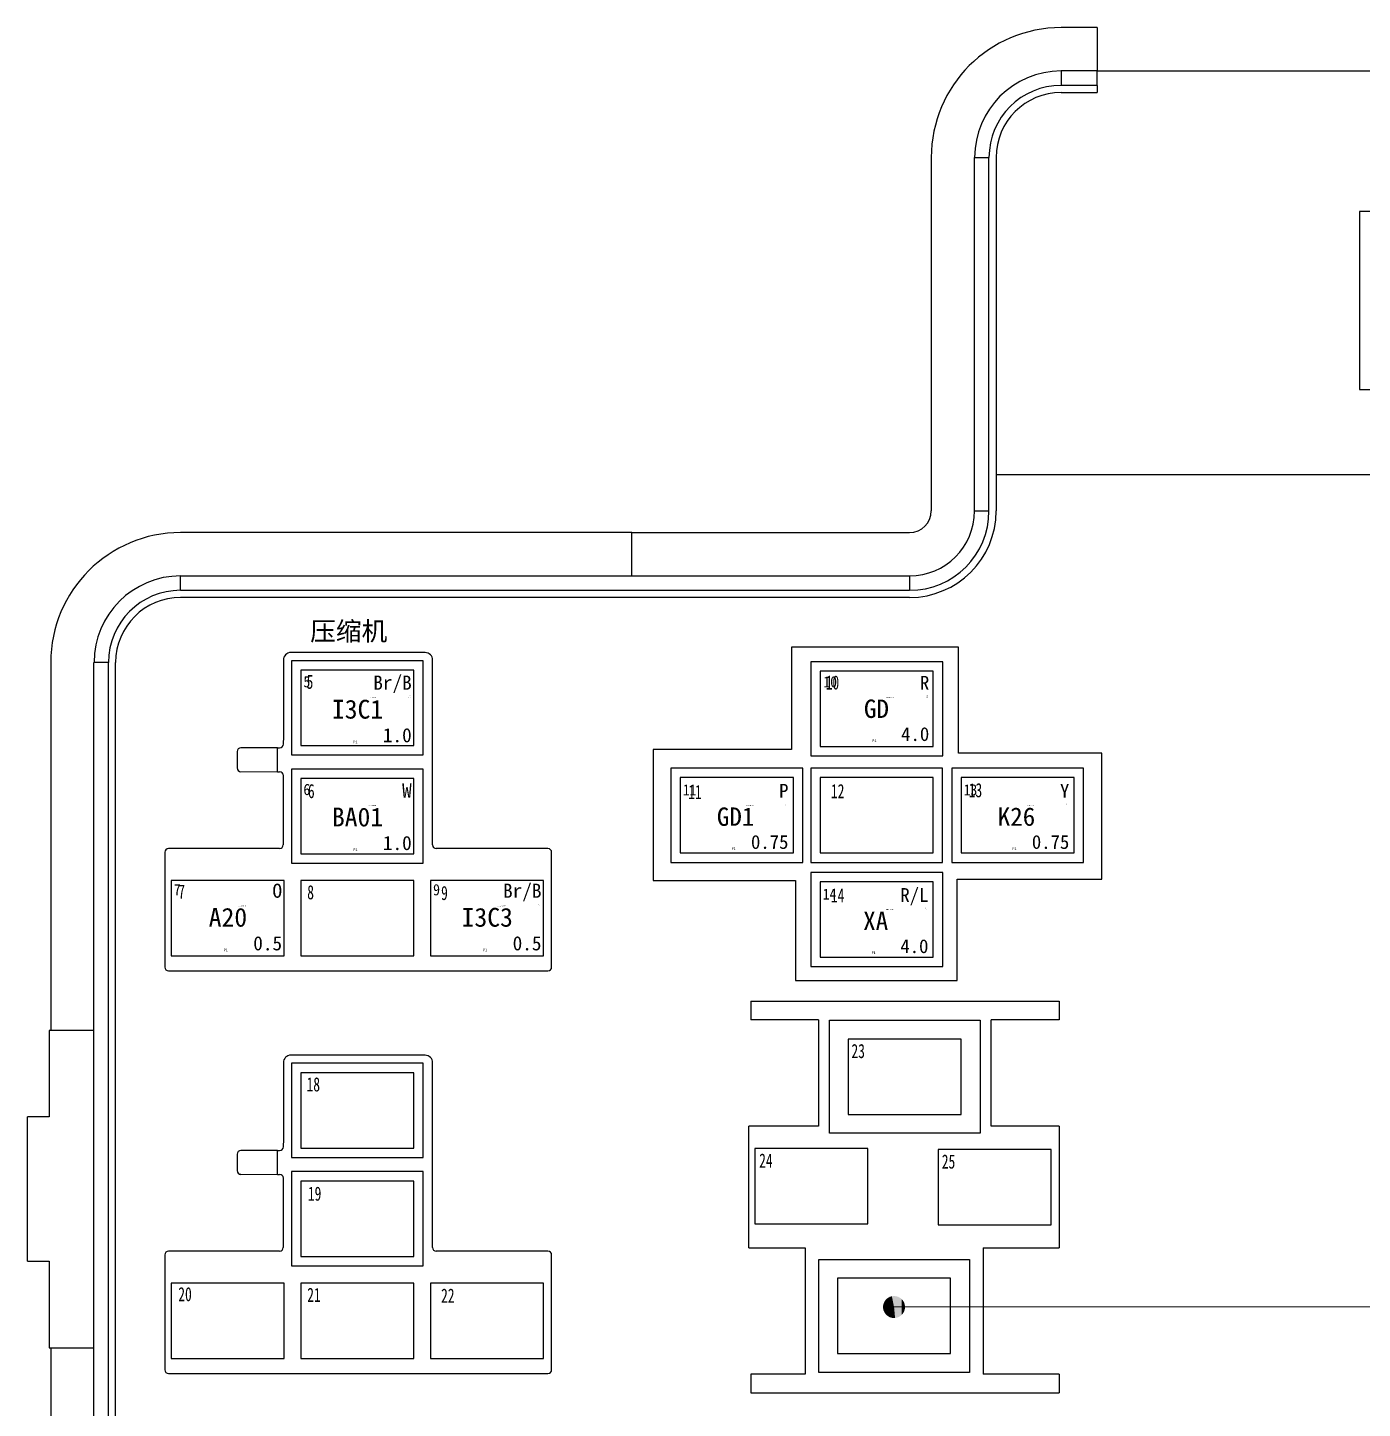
# Model space of a CAD drawing. Header units: millimetres. Extents: x -2653 to 6698, y -4403 to -42.
# Drawn here: x -1394.7 to -1253, y -750.1 to -603.4 of the extents above; entities that cross this region are included whole.
import ezdxf
from ezdxf.enums import TextEntityAlignment as Align

# ---------------------------------------------------------------- set-up
doc = ezdxf.new("R2010")
doc.units = ezdxf.units.MM
doc.header["$MEASUREMENT"] = 0
doc.layers.add('文字', color=3, linetype='Continuous')
doc.layers.add('轮廓线', color=7, linetype='Continuous')
for name, color, linetype, plot in [('隐藏-剥皮长度', 2, 'Continuous', False), ('隐藏-加余量', 1, 'Continuous', False), ('隐藏-备注', 1, 'Continuous', False), ('隐藏-孔位', 1, 'Continuous', False), ('隐藏-对应端子', 2, 'Continuous', False), ('隐藏-规格', 1, 'Continuous', False), ('隐藏-辅助信息', 3, 'Continuous', False), ('隐藏-防水栓', 2, 'Continuous', False)]:
    doc.layers.add(name, color=color, linetype=linetype, plot=plot)
doc.styles.add('CL', font='', dxfattribs={"height": 2})
doc.styles.get("Standard").update_dxf_attribs({"font": 'txt', "bigfont": 'gbcbig.shx'})
doc.styles.add('灯泡', font='', dxfattribs={"width": 0.7})
doc.styles.get('CL').set_extended_font_data('SimSun')
doc.styles.get('灯泡').set_extended_font_data('NSimSun')

# ---------------------------------------------------------------- blocks, each defined once
blk = doc.blocks.new('BX22012-1成')
at = {"color": 0, "lineweight": -3, "ltscale": 0.084459}
for p, q in [((961.03, 297.79), (957.2, 297.79)), ((961.03, 293.2), (957.2, 293.2)), ((961.03, 291.66), (957.2, 291.66)), ((957.2, 290.9), (961.03, 290.9))]:
    blk.add_line(p, q, dxfattribs=at)
at = {"color": 0, "lineweight": -3, "ltscale": 0.101352}
for p, q in [((961.03, 297.79), (961.03, 293.2)), ((911.61, 239.56), (911.61, 244.16))]:
    blk.add_line(p, q, dxfattribs=at)
at = {"color": 0, "lineweight": -3, "ltscale": 0.033783}
for p, q in [((957.2, 293.2), (957.2, 291.66)), ((961.03, 291.66), (961.03, 293.2)), ((863.72, 238.03), (863.72, 239.56)), ((941.11, 239.56), (941.11, 238.03))]:
    blk.add_line(p, q, dxfattribs=at)
at = {"color": 0, "lineweight": -3}
for p, q in [((961.03, 293.2), (1046.84, 293.2)), ((943.4, 284), (943.4, 246.46)), ((948, 246.46), (948, 284)), ((949.53, 246.46), (949.53, 284)), ((950.3, 284), (950.3, 246.46)), ((1124.63, 250.31), (950.3, 250.31)), ((903.94, 244.16), (863.72, 244.16)), ((911.61, 244.16), (941.11, 244.16)), ((863.72, 239.56), (941.11, 239.56)), ((863.72, 238.03), (941.11, 238.03)), ((941.11, 237.26), (863.72, 237.26)), ((849.93, 230.37), (849.93, 191.29)), ((854.52, 76.12), (854.52, 230.37)), ((856.06, 76.12), (856.06, 230.37)), ((856.82, 76.12), (856.82, 230.37)), ((862.44, 197.62), (902.72, 197.61)), ((924.24, 194.39), (956.98, 194.39)), ((1080.01, 161.99), (939.46, 161.91)), ((849.93, 157.58), (849.93, 76.12)), ((862.44, 154.86), (902.72, 154.85)), ((924.24, 152.81), (956.98, 152.81))]:
    blk.add_line(p, q, dxfattribs=at)
at = {"color": 0, "lineweight": -3, "ltscale": 0.016893}
blk.add_line((961.03, 291.66), (961.03, 290.9), dxfattribs=at)
at = {"color": 0, "lineweight": -3, "ltscale": 0.033784}
for p, q in [((948, 284), (949.53, 284)), ((948, 246.46), (949.53, 246.46)), ((856.06, 230.37), (854.52, 230.37))]:
    blk.add_line(p, q, dxfattribs=at)
at = {"color": 0, "lineweight": -3, "ltscale": 0.472973}
for p, q in [((1007.79, 278.26), (988.87, 278.26)), ((988.87, 259.35), (1007.79, 259.35))]:
    blk.add_line(p, q, dxfattribs=at)
at = {"color": 0, "lineweight": -3, "ltscale": 0.472972}
blk.add_line((988.87, 278.26), (988.87, 259.35), dxfattribs=at)
at = {"color": 0, "lineweight": -3, "ltscale": 0.168919}
blk.add_line((911.61, 244.16), (903.94, 244.16), dxfattribs=at)
at = {"color": 0, "lineweight": -3, "ltscale": 0.189884}
for p, q in [((874.63, 230.63), (874.63, 222.49)), ((874.63, 187.87), (874.63, 179.73))]:
    blk.add_line(p, q, dxfattribs=at)
at = {"color": 0, "lineweight": -3, "ltscale": 0.0792}
for p, q in [((878.59, 231.42), (875.42, 231.42)), ((878.59, 188.66), (875.42, 188.66))]:
    blk.add_line(p, q, dxfattribs=at)
at = {"color": 0, "lineweight": -3, "ltscale": 0.198}
for p, q in [((886.51, 231.42), (878.59, 231.42)), ((886.51, 188.66), (878.59, 188.66))]:
    blk.add_line(p, q, dxfattribs=at)
at = {"color": 0, "lineweight": -3, "ltscale": 0.079195}
for p, q in [((889.68, 231.41), (886.51, 231.42)), ((889.68, 188.65), (886.51, 188.66))]:
    blk.add_line(p, q, dxfattribs=at)
at = {"color": 0, "lineweight": -3, "ltscale": 0.249284}
for p, q in [((890.46, 220.11), (890.47, 230.62)), ((890.46, 177.35), (890.47, 187.86))]:
    blk.add_line(p, q, dxfattribs=at)
at = {"color": 0, "lineweight": -3, "ltscale": 0.019995}
for p, q in [((874.63, 222.49), (874.62, 221.69)), ((874.63, 179.73), (874.62, 178.93))]:
    blk.add_line(p, q, dxfattribs=at)
at = {"color": 0, "lineweight": -3, "ltscale": 0.043559}
for p, q in [((869.71, 220.9), (869.71, 219.16)), ((869.71, 178.14), (869.71, 176.4))]:
    blk.add_line(p, q, dxfattribs=at)
at = {"color": 0, "lineweight": -3, "ltscale": 0.09702}
for p, q in [((873.99, 221.29), (870.11, 221.3)), ((873.99, 178.54), (870.11, 178.54))]:
    blk.add_line(p, q, dxfattribs=at)
at = {"color": 0, "lineweight": -3, "ltscale": 0.005941}
for p, q in [((873.99, 221.29), (874.23, 221.29)), ((873.99, 218.76), (874.23, 218.76)), ((873.99, 178.54), (874.23, 178.54)), ((873.99, 176), (874.23, 176))]:
    blk.add_line(p, q, dxfattribs=at)
at = {"color": 0, "lineweight": -3, "ltscale": 0.063359}
for p, q in [((873.99, 218.77), (873.99, 221.3)), ((873.99, 176.01), (873.99, 178.54))]:
    blk.add_line(p, q, dxfattribs=at)
at = {"color": 0, "lineweight": -3, "ltscale": 0.227895}
for p, q in [((890.46, 210.99), (890.46, 220.11)), ((890.46, 168.23), (890.46, 177.35))]:
    blk.add_line(p, q, dxfattribs=at)
at = {"color": 0, "lineweight": -3, "ltscale": 0.097021}
for p, q in [((870.11, 218.76), (873.99, 218.77)), ((870.11, 176), (873.99, 176.01))]:
    blk.add_line(p, q, dxfattribs=at)
at = {"color": 0, "lineweight": -3, "ltscale": 0.184138}
for p, q in [((874.62, 218.36), (874.62, 211)), ((874.62, 175.6), (874.62, 168.24))]:
    blk.add_line(p, q, dxfattribs=at)
at = {"color": 0, "lineweight": -3, "ltscale": 0.304921}
for p, q in [((862.05, 210.21), (862.05, 198.01)), ((862.05, 167.45), (862.05, 155.25))]:
    blk.add_line(p, q, dxfattribs=at)
at = {"color": 0, "lineweight": -3, "ltscale": 0.06732}
for p, q in [((874.22, 210.6), (871.53, 210.6)), ((874.22, 167.84), (871.53, 167.84))]:
    blk.add_line(p, q, dxfattribs=at)
at = {"color": 0, "lineweight": -3, "ltscale": 0.134639}
for p, q in [((902.71, 210.6), (890.86, 210.6)), ((902.71, 167.84), (890.86, 167.84))]:
    blk.add_line(p, q, dxfattribs=at)
at = {"color": 0, "lineweight": -3, "ltscale": 0.0495}
for p, q in [((924.24, 194.39), (924.24, 192.41)), ((924.24, 154.79), (924.24, 152.81)), ((956.98, 154.79), (956.98, 152.81))]:
    blk.add_line(p, q, dxfattribs=at)
blk.add_line((956.98, 194.39), (956.98, 192.41))
at = {"color": 0, "lineweight": -3, "ltscale": 0.17985}
for p, q in [((931.43, 192.41), (924.24, 192.41)), ((931.43, 181.12), (924.04, 181.12))]:
    blk.add_line(p, q, dxfattribs=at)
at = {"color": 0, "lineweight": -3, "ltscale": 0.28215}
for p, q in [((931.43, 192.41), (931.43, 181.12)), ((949.78, 181.12), (949.78, 192.41))]:
    blk.add_line(p, q, dxfattribs=at)
at = {"color": 0, "lineweight": -3, "ltscale": 0.179848}
for p, q in [((956.98, 192.41), (949.78, 192.41)), ((956.98, 181.12), (949.78, 181.12))]:
    blk.add_line(p, q, dxfattribs=at)
at = {"color": 0, "lineweight": -3, "ltscale": 0.104729}
for p, q in [((854.52, 191.29), (849.77, 191.29)), ((849.77, 157.58), (854.52, 157.58))]:
    blk.add_line(p, q, dxfattribs=at)
at = {"color": 0, "lineweight": -3, "ltscale": 0.202703}
blk.add_line((849.77, 191.29), (849.77, 182.1), dxfattribs=at)
at = {"color": 0, "lineweight": -3, "ltscale": 0.050676}
for p, q in [((849.77, 182.1), (847.47, 182.1)), ((847.47, 166.77), (849.77, 166.77))]:
    blk.add_line(p, q, dxfattribs=at)
at = {"color": 0, "lineweight": -3, "ltscale": 0.337837}
blk.add_line((847.47, 166.77), (847.47, 182.1), dxfattribs=at)
at = {"color": 0, "lineweight": -3, "ltscale": 0.323399}
for p, q in [((924.04, 168.19), (924.04, 181.12)), ((956.98, 181.12), (956.98, 168.19))]:
    blk.add_line(p, q, dxfattribs=at)
at = {"color": 0, "lineweight": -3, "ltscale": 0.18975}
for p, q in [((924.04, 168.19), (930.01, 168.19)), ((930.01, 154.79), (924.24, 154.79))]:
    blk.add_line(p, q, dxfattribs=at)
at = {"color": 0, "lineweight": -3, "ltscale": 0.33495}
for p, q in [((930.01, 168.19), (930.01, 154.79)), ((948.92, 168.19), (948.92, 154.79))]:
    blk.add_line(p, q, dxfattribs=at)
at = {"color": 0, "lineweight": -3, "ltscale": 0.2508}
for p, q in [((948.92, 168.19), (956.98, 168.19)), ((956.98, 154.79), (948.92, 154.79))]:
    blk.add_line(p, q, dxfattribs=at)
at = {"color": 0, "lineweight": -3, "ltscale": 0.202702}
blk.add_line((849.77, 166.77), (849.77, 157.58), dxfattribs=at)
at = {"color": 0, "lineweight": -3}
for points in [[(876.48, 221.55), (888.48, 221.55), (888.48, 229.55), (876.48, 229.55)], [(931.63, 221.44), (943.63, 221.44), (943.63, 229.44), (931.63, 229.44)], [(876.48, 210.05), (888.48, 210.05), (888.48, 218.05), (876.48, 218.05)], [(916.77, 210.13), (928.77, 210.13), (928.77, 218.13), (916.77, 218.13)], [(931.61, 210.13), (943.61, 210.13), (943.61, 218.13), (931.61, 218.13)], [(946.59, 210.13), (958.59, 210.13), (958.59, 218.13), (946.59, 218.13)], [(862.72, 199.21), (874.72, 199.21), (874.72, 207.21), (862.72, 207.21)], [(876.48, 199.21), (888.48, 199.21), (888.48, 207.21), (876.48, 207.21)], [(890.25, 199.21), (902.25, 199.21), (902.25, 207.21), (890.25, 207.21)], [(931.63, 199.06), (943.63, 199.06), (943.63, 207.06), (931.63, 207.06)], [(934.59, 182.36), (946.59, 182.36), (946.59, 190.36), (934.59, 190.36)], [(876.48, 178.79), (888.48, 178.79), (888.48, 186.79), (876.48, 186.79)], [(924.68, 170.75), (936.68, 170.75), (936.68, 178.75), (924.68, 178.75)], [(944.13, 170.65), (956.13, 170.65), (956.13, 178.65), (944.13, 178.65)], [(876.48, 167.29), (888.48, 167.29), (888.48, 175.29), (876.48, 175.29)], [(862.72, 156.45), (874.72, 156.45), (874.72, 164.45), (862.72, 164.45)], [(876.48, 156.45), (888.48, 156.45), (888.48, 164.45), (876.48, 164.45)], [(890.25, 156.45), (902.25, 156.45), (902.25, 164.45), (890.25, 164.45)], [(933.46, 156.97), (945.46, 156.97), (945.46, 164.97), (933.46, 164.97)]]:
    blk.add_lwpolyline(points, close=True, dxfattribs=at)
for points in [[(932.59, 192.36), (948.59, 192.36), (948.59, 180.36), (932.59, 180.36)], [(931.46, 166.97), (947.46, 166.97), (947.46, 154.97), (931.46, 154.97)]]:
    blk.add_lwpolyline(points, close=True)
for centre, radius, start, end in [((957.2, 284), 13.79, 90, 180), ((957.2, 284), 9.19, 90, 180), ((957.2, 284), 7.66, 90, 180), ((957.2, 284), 6.9, 90, 180), ((941.11, 246.46), 6.9, 270, 0), ((941.11, 246.46), 2.3, 270, 0), ((941.11, 246.46), 8.43, 270, 0), ((941.11, 246.46), 9.19, 270, 0), ((863.72, 230.37), 13.79, 90, 180), ((863.72, 230.37), 9.19, 90, 180), ((863.72, 230.37), 7.66, 90, 180), ((863.72, 230.37), 6.9, 90, 180), ((875.42, 230.63), 0.792, 89.9804, 179.9804), ((889.68, 230.62), 0.792, 359.9804, 89.994), ((874.23, 221.69), 0.396, 269.9804, 359.9804), ((870.11, 220.9), 0.396, 89.9804, 179.9804), ((870.11, 219.16), 0.396, 179.9804, 269.9804), ((874.23, 218.36), 0.396, 359.9804, 89.9804), ((862.45, 210.21), 0.396, 94.0407, 179.9804), ((874.22, 211), 0.396, 269.9804, 359.9804), ((890.86, 210.99), 0.396, 179.9804, 269.9804), ((902.71, 210.2), 0.396, 359.9804, 89.9804), ((862.44, 198.01), 0.396, 179.9804, 269.9804), ((902.71, 198), 0.396, 269.9804, 359.9804), ((875.42, 187.87), 0.792, 89.9804, 179.9804), ((889.68, 187.86), 0.792, 359.9804, 89.994), ((874.23, 178.93), 0.396, 269.9804, 359.9804), ((870.11, 178.14), 0.396, 89.9804, 179.9804), ((870.11, 176.4), 0.396, 179.9804, 269.9804), ((874.23, 175.6), 0.396, 359.9804, 89.9804), ((862.45, 167.45), 0.396, 94.0407, 179.9804), ((874.22, 168.24), 0.396, 269.9804, 359.9804), ((890.86, 168.23), 0.396, 179.9804, 269.9804), ((902.71, 167.44), 0.396, 359.9804, 89.9804), ((862.44, 155.25), 0.396, 179.9804, 269.9804), ((902.71, 155.24), 0.396, 269.9804, 359.9804)]:
    blk.add_arc(centre, radius, start, end, dxfattribs=at)
for points in [[(939.46, 161.91), (938.81, 162.88), (938.49, 162.56), (938.63, 162.73)], [(939.46, 161.91), (939.23, 163.05), (938.81, 162.88), (939.01, 162.99)], [(939.46, 161.91), (939.57, 160.75), (939.23, 163.05), (939.46, 163.08)], [(939.68, 163.05), (939.46, 163.08), (939.68, 160.76), (939.57, 160.75)], [(939.68, 163.05), (939.68, 160.76), (939.9, 162.99), (939.8, 160.79)], [(939.8, 160.79), (939.9, 160.83), (939.9, 162.99), (940.01, 160.88)], [(939.9, 162.99), (940.01, 160.88), (940.11, 162.88), (940.11, 160.94)], [(940.28, 162.73), (940.11, 162.88), (940.28, 161.08), (940.2, 161.01)], [(940.11, 162.88), (940.11, 160.94), (940.2, 161.01)], [(939.46, 161.91), (938.31, 162.14), (938.3, 161.79), (938.29, 161.91)], [(939.46, 161.91), (938.3, 161.79), (938.34, 161.57), (938.31, 161.68)], [(939.46, 161.91), (938.49, 162.56), (938.31, 162.14), (938.38, 162.36)], [(939.46, 161.91), (938.34, 161.57), (938.43, 161.36), (938.38, 161.46)], [(939.46, 161.91), (938.43, 161.36), (938.56, 161.17), (938.49, 161.26)], [(939.46, 161.91), (938.56, 161.17), (938.72, 161.01), (938.63, 161.08)], [(939.46, 161.91), (938.72, 161.01), (938.91, 160.88), (938.81, 160.94)], [(939.46, 161.91), (938.91, 160.88), (939.12, 160.79), (939.01, 160.83)], [(939.46, 161.91), (939.12, 160.79), (939.34, 160.75), (939.23, 160.76)], [(939.46, 161.91), (939.34, 160.75), (939.57, 160.75), (939.46, 160.74)], [(940.28, 162.73), (940.28, 161.08), (940.43, 162.56), (940.36, 161.17)], [(940.36, 161.17), (940.43, 161.26), (940.43, 162.56), (940.49, 161.36)], [(940.43, 162.56), (940.49, 161.36), (940.54, 162.36), (940.54, 161.46)], [(940.6, 162.14), (940.54, 162.36), (940.6, 161.68), (940.57, 161.57)], [(940.54, 162.36), (940.54, 161.46), (940.57, 161.57)], [(940.6, 162.14), (940.6, 161.68), (940.62, 161.91), (940.62, 161.79)]]:
    blk.add_solid(points, dxfattribs=at)
at = {"layer": '轮廓线', "color": 0, "lineweight": -3}
for p, q in [((928.59, 231.99), (928.59, 221.11)), ((946.31, 231.99), (928.59, 231.99)), ((946.31, 220.72), (946.31, 231.99)), ((928.59, 221.11), (913.89, 221.11)), ((913.89, 221.11), (913.89, 207.21)), ((961.53, 220.72), (946.31, 220.72)), ((961.53, 207.34), (961.53, 220.72)), ((874.22, 210.6), (862.42, 210.6)), ((903.1, 198), (903.11, 210.2)), ((913.89, 207.21), (928.98, 207.21)), ((928.98, 207.21), (928.98, 196.59)), ((946.17, 196.59), (946.17, 207.34)), ((946.17, 207.34), (961.53, 207.34)), ((928.98, 196.59), (946.17, 196.59)), ((874.22, 167.84), (862.42, 167.84)), ((903.1, 155.24), (903.11, 167.44))]:
    blk.add_line(p, q, dxfattribs=at)
for points in [[(875.48, 220.55), (889.48, 220.55), (889.48, 230.55), (875.48, 230.55)], [(930.63, 220.44), (944.63, 220.44), (944.63, 230.44), (930.63, 230.44)], [(875.48, 209.05), (889.48, 209.05), (889.48, 219.05), (875.48, 219.05)], [(915.77, 209.13), (929.77, 209.13), (929.77, 219.13), (915.77, 219.13)], [(930.61, 209.13), (944.61, 209.13), (944.61, 219.13), (930.61, 219.13)], [(945.59, 209.13), (959.59, 209.13), (959.59, 219.13), (945.59, 219.13)], [(930.63, 198.06), (944.63, 198.06), (944.63, 208.06), (930.63, 208.06)], [(875.48, 177.79), (889.48, 177.79), (889.48, 187.79), (875.48, 187.79)], [(875.48, 166.29), (889.48, 166.29), (889.48, 176.29), (875.48, 176.29)]]:
    blk.add_lwpolyline(points, close=True, dxfattribs=at)
at = {"color": 0, "lineweight": -3, "char_height": 1.5, "width": 3.6791, "attachment_point": 1, "style": '灯泡'}
for s, insert in [('5', (877.09, 229.07)), ('10', (932.21, 228.99)), ('6', (877.23, 217.46)), ('11', (917.61, 217.36)), ('12', (932.76, 217.45)), ('13', (947.39, 217.55)), ('7', (863.47, 206.78)), ('8', (877.16, 206.71)), ('9', (891.37, 206.63)), ('14', (932.76, 206.38)), ('23', (934.94, 189.85)), ('18', (877.09, 186.31)), ('24', (925.14, 178.21)), ('25', (944.53, 178.11)), ('19', (877.23, 174.7)), ('20', (863.47, 164.02)), ('21', (877.16, 163.95)), ('22', (891.37, 163.87))]:
    blk.add_mtext(s, dxfattribs=dict(at, insert=insert))
blk = doc.blocks.new('电线2')
at = {"layer": '轮廓线', "color": 7, "style": 'CL', "flags": 4}
for tag, p in [('颜色', (5.88, 2.8)), ('线径', (5.88, -2.78))]:
    blk.add_attdef(tag, text='', height=1.5, dxfattribs=at).set_placement(p, align=Align.MIDDLE_RIGHT)
blk.add_attdef('线号', text='', height=2, dxfattribs=at).set_placement((0.13, -0.02), align=Align.MIDDLE_CENTER)
at = {"layer": '隐藏-剥皮长度', "color": 2, "style": 'CL', "width": 0.9, "flags": 4}
blk.add_attdef('剥皮', text='', height=0.1, dxfattribs=at).set_placement((5.74, 1.22), align=Align.MIDDLE_RIGHT)
at = {"layer": '隐藏-加余量', "color": 1, "style": 'CL', "width": 0.9, "flags": 4}
blk.add_attdef('加余量', text='', height=0.1, dxfattribs=at).set_placement((5.74, 1.36), align=Align.MIDDLE_RIGHT)
at = {"layer": '隐藏-备注', "color": 1, "style": 'CL', "width": 0.9, "flags": 5}
blk.add_attdef('备注', text='', height=0.1, dxfattribs=at).set_placement((3.7, -1.38), align=Align.MIDDLE_CENTER)
at = {"layer": '隐藏-孔位', "color": 6, "style": 'CL', "width": 0.9, "flags": 4}
blk.add_attdef('孔位', text='', height=1.2, dxfattribs=at).set_placement((-5.62, 2.91), align=Align.MIDDLE_LEFT)
at = {"layer": '隐藏-对应端子', "color": 2, "style": 'CL', "width": 0.9, "flags": 4}
blk.add_attdef('对应簧片', text='', height=0.1, dxfattribs=at).set_placement((2.06, 1.21), align=Align.MIDDLE_RIGHT)
at = {"layer": '隐藏-规格', "color": 1, "style": 'CL', "width": 0.9, "flags": 5}
blk.add_attdef('规格', text='', height=0.2, dxfattribs=at).set_placement((5.74, -1.39), align=Align.MIDDLE_RIGHT)
at = {"layer": '隐藏-辅助信息', "color": 2, "style": 'CL', "width": 0.9, "flags": 5}
for tag, p in [('辅助', (3.7, 1.51)), ('标识管', (3.7, -1.14))]:
    blk.add_attdef(tag, text='', height=0.1, dxfattribs=at).set_placement(p, align=Align.MIDDLE_CENTER)
at = {"layer": '隐藏-辅助信息', "color": 3, "style": 'CL', "width": 0.9, "flags": 5}
for tag, p in [('供方编码', (3.7, 1.24)), ('编码', (3.7, 1.37))]:
    blk.add_attdef(tag, text='', height=0.1, dxfattribs=at).set_placement(p, align=Align.MIDDLE_CENTER)
for tag, p in [('线种', (2.06, -1.26)), ('工位', (2.06, -1.38))]:
    blk.add_attdef(tag, text='', height=0.1, dxfattribs=at).set_placement(p, align=Align.MIDDLE_RIGHT)
at = {"layer": '隐藏-辅助信息', "color": 1, "style": 'CL', "width": 0.9, "flags": 5}
blk.add_attdef('选项', text='', height=0.1, dxfattribs=at).set_placement((3.7, -1.26), align=Align.MIDDLE_CENTER)
at = {"layer": '隐藏-辅助信息', "color": 4, "style": 'CL', "width": 0.9, "flags": 4}
blk.add_attdef('位置', text='', height=0.3, dxfattribs=at).set_placement((-0.09, -3.49), align=Align.MIDDLE_CENTER)
at = {"layer": '隐藏-防水栓', "color": 2, "style": 'CL', "width": 0.9, "flags": 4}
blk.add_attdef('防水栓', text='', height=0.1, dxfattribs=at).set_placement((2.06, 1.36), align=Align.MIDDLE_RIGHT)

msp = doc.modelspace()

# ---------------------------------------------------------------- block references
msp.add_blockref('BX22012-1成', (-2242.14, -901.24))
at = {"lineweight": -3}
ref = msp.add_blockref('电线2', (-1359.76, -675.82), dxfattribs=at)
ref.add_attrib('线号', 'I3C1', dxfattribs={"layer": '轮廓线', "color": 7, "height": 2, "style": 'CL'}).set_placement((-1359.64, -675.84), align=Align.MIDDLE_CENTER)
ref.add_attrib('线径', '1.0', dxfattribs={"layer": '轮廓线', "color": 7, "height": 1.5, "style": 'CL'}).set_placement((-1353.89, -678.6), align=Align.MIDDLE_RIGHT)
ref.add_attrib('颜色', 'Br/B', dxfattribs={"layer": '轮廓线', "color": 7, "height": 1.5, "style": 'CL'}).set_placement((-1353.89, -673.02), align=Align.MIDDLE_RIGHT)
ref.add_attrib('孔位', '5', dxfattribs={"layer": '隐藏-孔位', "color": 6, "height": 1.2, "style": 'CL', "width": 0.9}).set_placement((-1365.39, -672.91), align=Align.MIDDLE_LEFT)
ref.add_attrib('剥皮', '5.0', dxfattribs={"layer": '隐藏-剥皮长度', "color": 2, "height": 0.1, "style": 'CL', "width": 0.9}).set_placement((-1354.02, -674.6), align=Align.MIDDLE_RIGHT)
ref.add_attrib('对应簧片', 'DJ621-W6.3B', dxfattribs={"layer": '隐藏-对应端子', "color": 2, "height": 0.1, "style": 'CL', "width": 0.9}).set_placement((-1357.71, -674.61), align=Align.MIDDLE_RIGHT)
ref.add_attrib('加余量', '100', dxfattribs={"layer": '隐藏-加余量', "color": 1, "height": 0.1, "style": 'CL', "width": 0.9}).set_placement((-1354.02, -674.46), align=Align.MIDDLE_RIGHT)
ref.add_attrib('位置', 'P1', dxfattribs={"layer": '隐藏-辅助信息', "color": 4, "height": 0.3, "style": 'CL', "width": 0.9}).set_placement((-1359.86, -679.31), align=Align.MIDDLE_CENTER)
ref = msp.add_blockref('电线2', (-1304.68, -675.77), dxfattribs=dict(at, xscale=0.9766698317894225, yscale=0.9766698317894225, zscale=0.9766698317894225))
ref.add_attrib('线号', 'GD', dxfattribs={"layer": '轮廓线', "color": 7, "height": 1.953, "style": 'CL'}).set_placement((-1304.55, -675.79), align=Align.MIDDLE_CENTER)
ref.add_attrib('线径', '4.0', dxfattribs={"layer": '轮廓线', "color": 7, "height": 1.465, "style": 'CL'}).set_placement((-1298.94, -678.48), align=Align.MIDDLE_RIGHT)
ref.add_attrib('颜色', 'R', dxfattribs={"layer": '轮廓线', "color": 7, "height": 1.47, "style": 'CL'}).set_placement((-1298.94, -673.03), align=Align.MIDDLE_RIGHT)
ref.add_attrib('孔位', '10', dxfattribs={"layer": '隐藏-孔位', "color": 6, "height": 1.172, "style": 'CL', "width": 0.9}).set_placement((-1310.17, -672.93), align=Align.MIDDLE_LEFT)
ref.add_attrib('剥皮', '5.0', dxfattribs={"layer": '隐藏-剥皮长度', "color": 2, "height": 0.0977, "style": 'CL', "width": 0.9}).set_placement((-1299.07, -674.58), align=Align.MIDDLE_RIGHT)
ref.add_attrib('对应簧片', 'DJ621-W6.3D', dxfattribs={"layer": '隐藏-对应端子', "color": 2, "height": 0.0977, "style": 'CL', "width": 0.9}).set_placement((-1302.67, -674.59), align=Align.MIDDLE_RIGHT)
ref.add_attrib('加余量', '100', dxfattribs={"layer": '隐藏-加余量', "color": 1, "height": 0.0977, "style": 'CL', "width": 0.9}).set_placement((-1299.07, -674.44), align=Align.MIDDLE_RIGHT)
ref.add_attrib('位置', 'P1', dxfattribs={"layer": '隐藏-辅助信息', "color": 4, "height": 0.293, "style": 'CL', "width": 0.9}).set_placement((-1304.77, -679.18), align=Align.MIDDLE_CENTER)
ref = msp.add_blockref('电线2', (-1359.76, -687.27), dxfattribs=at)
ref.add_attrib('线号', 'BA01', dxfattribs={"layer": '轮廓线', "color": 7, "height": 2, "style": 'CL'}).set_placement((-1359.64, -687.29), align=Align.MIDDLE_CENTER)
ref.add_attrib('线径', '1.0', dxfattribs={"layer": '轮廓线', "color": 7, "height": 1.5, "style": 'CL'}).set_placement((-1353.89, -690.05), align=Align.MIDDLE_RIGHT)
ref.add_attrib('颜色', 'W', dxfattribs={"layer": '轮廓线', "color": 7, "height": 1.5, "style": 'CL'}).set_placement((-1353.89, -684.47), align=Align.MIDDLE_RIGHT)
ref.add_attrib('孔位', '6', dxfattribs={"layer": '隐藏-孔位', "color": 6, "height": 1.2, "style": 'CL', "width": 0.9}).set_placement((-1365.39, -684.36), align=Align.MIDDLE_LEFT)
ref.add_attrib('剥皮', '5.0', dxfattribs={"layer": '隐藏-剥皮长度', "color": 2, "height": 0.1, "style": 'CL', "width": 0.9}).set_placement((-1354.02, -686.05), align=Align.MIDDLE_RIGHT)
ref.add_attrib('对应簧片', 'DJ621-W6.3B', dxfattribs={"layer": '隐藏-对应端子', "color": 2, "height": 0.1, "style": 'CL', "width": 0.9}).set_placement((-1357.71, -686.06), align=Align.MIDDLE_RIGHT)
ref.add_attrib('位置', 'P1', dxfattribs={"layer": '隐藏-辅助信息', "color": 4, "height": 0.3, "style": 'CL', "width": 0.9}).set_placement((-1359.86, -690.76), align=Align.MIDDLE_CENTER)
ref = msp.add_blockref('电线2', (-1319.62, -687.23), dxfattribs=dict(at, xscale=0.9747977401063963, yscale=0.9747977401063963, zscale=0.9747977401063963))
ref.add_attrib('线号', 'GD1', dxfattribs={"layer": '轮廓线', "color": 7, "height": 1.95, "style": 'CL'}).set_placement((-1319.5, -687.25), align=Align.MIDDLE_CENTER)
ref.add_attrib('线径', '0.75', dxfattribs={"layer": '轮廓线', "color": 7, "height": 1.462, "style": 'CL'}).set_placement((-1313.89, -689.94), align=Align.MIDDLE_RIGHT)
ref.add_attrib('颜色', 'P', dxfattribs={"layer": '轮廓线', "color": 7, "height": 1.46, "style": 'CL'}).set_placement((-1313.89, -684.5), align=Align.MIDDLE_RIGHT)
ref.add_attrib('孔位', '11', dxfattribs={"layer": '隐藏-孔位', "color": 6, "height": 1.17, "style": 'CL', "width": 0.9}).set_placement((-1325.1, -684.4), align=Align.MIDDLE_LEFT)
ref.add_attrib('剥皮', '5.0', dxfattribs={"layer": '隐藏-剥皮长度', "color": 2, "height": 0.0975, "style": 'CL', "width": 0.9}).set_placement((-1314.02, -686.04), align=Align.MIDDLE_RIGHT)
ref.add_attrib('对应簧片', 'DJ621-W6.3A', dxfattribs={"layer": '隐藏-对应端子', "color": 2, "height": 0.0975, "style": 'CL', "width": 0.9}).set_placement((-1317.62, -686.06), align=Align.MIDDLE_RIGHT)
ref.add_attrib('加余量', '100', dxfattribs={"layer": '隐藏-加余量', "color": 1, "height": 0.0975, "style": 'CL', "width": 0.9}).set_placement((-1314.02, -685.91), align=Align.MIDDLE_RIGHT)
ref.add_attrib('位置', 'P1', dxfattribs={"layer": '隐藏-辅助信息', "color": 4, "height": 0.292, "style": 'CL', "width": 0.9}).set_placement((-1319.71, -690.64), align=Align.MIDDLE_CENTER)
ref = msp.add_blockref('电线2', (-1289.8, -687.23), dxfattribs=dict(at, xscale=0.9747977401063963, yscale=0.9747977401063963, zscale=0.9747977401063963))
ref.add_attrib('线号', 'K26', dxfattribs={"layer": '轮廓线', "color": 7, "height": 1.95, "style": 'CL'}).set_placement((-1289.68, -687.25), align=Align.MIDDLE_CENTER)
ref.add_attrib('线径', '0.75', dxfattribs={"layer": '轮廓线', "color": 7, "height": 1.462, "style": 'CL'}).set_placement((-1284.07, -689.94), align=Align.MIDDLE_RIGHT)
ref.add_attrib('颜色', 'Y', dxfattribs={"layer": '轮廓线', "color": 7, "height": 1.46, "style": 'CL'}).set_placement((-1284.07, -684.5), align=Align.MIDDLE_RIGHT)
ref.add_attrib('孔位', '13', dxfattribs={"layer": '隐藏-孔位', "color": 6, "height": 1.17, "style": 'CL', "width": 0.9}).set_placement((-1295.28, -684.4), align=Align.MIDDLE_LEFT)
ref.add_attrib('剥皮', '5.0', dxfattribs={"layer": '隐藏-剥皮长度', "color": 2, "height": 0.0975, "style": 'CL', "width": 0.9}).set_placement((-1284.2, -686.04), align=Align.MIDDLE_RIGHT)
ref.add_attrib('对应簧片', 'DJ621-W6.3A', dxfattribs={"layer": '隐藏-对应端子', "color": 2, "height": 0.0975, "style": 'CL', "width": 0.9}).set_placement((-1287.8, -686.06), align=Align.MIDDLE_RIGHT)
ref.add_attrib('加余量', '100', dxfattribs={"layer": '隐藏-加余量', "color": 1, "height": 0.0975, "style": 'CL', "width": 0.9}).set_placement((-1284.2, -685.91), align=Align.MIDDLE_RIGHT)
ref.add_attrib('位置', 'P1', dxfattribs={"layer": '隐藏-辅助信息', "color": 4, "height": 0.292, "style": 'CL', "width": 0.9}).set_placement((-1289.89, -690.64), align=Align.MIDDLE_CENTER)
ref = msp.add_blockref('电线2', (-1373.52, -697.92), dxfattribs=at)
ref.add_attrib('线号', 'A20', dxfattribs={"layer": '轮廓线', "color": 7, "height": 2, "style": 'CL'}).set_placement((-1373.4, -697.94), align=Align.MIDDLE_CENTER)
ref.add_attrib('线径', '0.5', dxfattribs={"layer": '轮廓线', "color": 7, "height": 1.5, "style": 'CL'}).set_placement((-1367.65, -700.7), align=Align.MIDDLE_RIGHT)
ref.add_attrib('颜色', 'O', dxfattribs={"layer": '轮廓线', "color": 7, "height": 1.5, "style": 'CL'}).set_placement((-1367.65, -695.12), align=Align.MIDDLE_RIGHT)
ref.add_attrib('孔位', '7', dxfattribs={"layer": '隐藏-孔位', "color": 6, "height": 1.2, "style": 'CL', "width": 0.9}).set_placement((-1379.15, -695.01), align=Align.MIDDLE_LEFT)
ref.add_attrib('剥皮', '5.0', dxfattribs={"layer": '隐藏-剥皮长度', "color": 2, "height": 0.1, "style": 'CL', "width": 0.9}).set_placement((-1367.78, -696.7), align=Align.MIDDLE_RIGHT)
ref.add_attrib('对应簧片', 'SDJ623-W4.8A', dxfattribs={"layer": '隐藏-对应端子', "color": 2, "height": 0.1, "style": 'CL', "width": 0.9}).set_placement((-1371.47, -696.71), align=Align.MIDDLE_RIGHT)
ref.add_attrib('位置', 'P1', dxfattribs={"layer": '隐藏-辅助信息', "color": 4, "height": 0.3, "style": 'CL', "width": 0.9}).set_placement((-1373.62, -701.41), align=Align.MIDDLE_CENTER)
ref = msp.add_blockref('电线2', (-1345.99, -697.92), dxfattribs=at)
ref.add_attrib('线号', 'I3C3', dxfattribs={"layer": '轮廓线', "color": 7, "height": 2, "style": 'CL'}).set_placement((-1345.87, -697.94), align=Align.MIDDLE_CENTER)
ref.add_attrib('线径', '0.5', dxfattribs={"layer": '轮廓线', "color": 7, "height": 1.5, "style": 'CL'}).set_placement((-1340.11, -700.7), align=Align.MIDDLE_RIGHT)
ref.add_attrib('颜色', 'Br/B', dxfattribs={"layer": '轮廓线', "color": 7, "height": 1.5, "style": 'CL'}).set_placement((-1340.11, -695.12), align=Align.MIDDLE_RIGHT)
ref.add_attrib('孔位', '9', dxfattribs={"layer": '隐藏-孔位', "color": 6, "height": 1.2, "style": 'CL', "width": 0.9}).set_placement((-1351.62, -695.01), align=Align.MIDDLE_LEFT)
ref.add_attrib('剥皮', '5.0', dxfattribs={"layer": '隐藏-剥皮长度', "color": 2, "height": 0.1, "style": 'CL', "width": 0.9}).set_placement((-1340.25, -696.7), align=Align.MIDDLE_RIGHT)
ref.add_attrib('对应簧片', 'SDJ623-W4.8A', dxfattribs={"layer": '隐藏-对应端子', "color": 2, "height": 0.1, "style": 'CL', "width": 0.9}).set_placement((-1343.94, -696.71), align=Align.MIDDLE_RIGHT)
ref.add_attrib('加余量', '100', dxfattribs={"layer": '隐藏-加余量', "color": 1, "height": 0.1, "style": 'CL', "width": 0.9}).set_placement((-1340.25, -696.56), align=Align.MIDDLE_RIGHT)
ref.add_attrib('位置', 'P1', dxfattribs={"layer": '隐藏-辅助信息', "color": 4, "height": 0.3, "style": 'CL', "width": 0.9}).set_placement((-1346.09, -701.41), align=Align.MIDDLE_CENTER)
ref = msp.add_blockref('电线2', (-1304.76, -698.3), dxfattribs=dict(at, xscale=0.9747977401063963, yscale=0.9747977401063963, zscale=0.9747977401063963))
ref.add_attrib('线号', 'XA', dxfattribs={"layer": '轮廓线', "color": 7, "height": 1.95, "style": 'CL'}).set_placement((-1304.63, -698.32), align=Align.MIDDLE_CENTER)
ref.add_attrib('线径', '4.0', dxfattribs={"layer": '轮廓线', "color": 7, "height": 1.462, "style": 'CL'}).set_placement((-1299.03, -701.01), align=Align.MIDDLE_RIGHT)
ref.add_attrib('颜色', 'R/L', dxfattribs={"layer": '轮廓线', "color": 7, "height": 1.462, "style": 'CL'}).set_placement((-1299.03, -695.57), align=Align.MIDDLE_RIGHT)
ref.add_attrib('孔位', '14', dxfattribs={"layer": '隐藏-孔位', "color": 6, "height": 1.17, "style": 'CL', "width": 0.9}).set_placement((-1310.24, -695.47), align=Align.MIDDLE_LEFT)
ref.add_attrib('剥皮', '5.0', dxfattribs={"layer": '隐藏-剥皮长度', "color": 2, "height": 0.0975, "style": 'CL', "width": 0.9}).set_placement((-1299.16, -697.11), align=Align.MIDDLE_RIGHT)
ref.add_attrib('对应簧片', 'DJ621-W6.3D', dxfattribs={"layer": '隐藏-对应端子', "color": 2, "height": 0.0975, "style": 'CL', "width": 0.9}).set_placement((-1302.75, -697.12), align=Align.MIDDLE_RIGHT)
ref.add_attrib('加余量', '100', dxfattribs={"layer": '隐藏-加余量', "color": 1, "height": 0.0975, "style": 'CL', "width": 0.9}).set_placement((-1299.16, -696.97), align=Align.MIDDLE_RIGHT)
ref.add_attrib('位置', 'P1', dxfattribs={"layer": '隐藏-辅助信息', "color": 4, "height": 0.292, "style": 'CL', "width": 0.9}).set_placement((-1304.85, -701.7), align=Align.MIDDLE_CENTER)

# ---------------------------------------------------------------- texts
at = {"layer": '文字', "lineweight": -3, "insert": (-1364.67, -666.55), "char_height": 2, "width": 10.9487, "attachment_point": 1}
msp.add_mtext('{\\fSimSun|b0|i0|c134|p2;压缩机}', dxfattribs=at)

doc.saveas('drawing.dxf')
